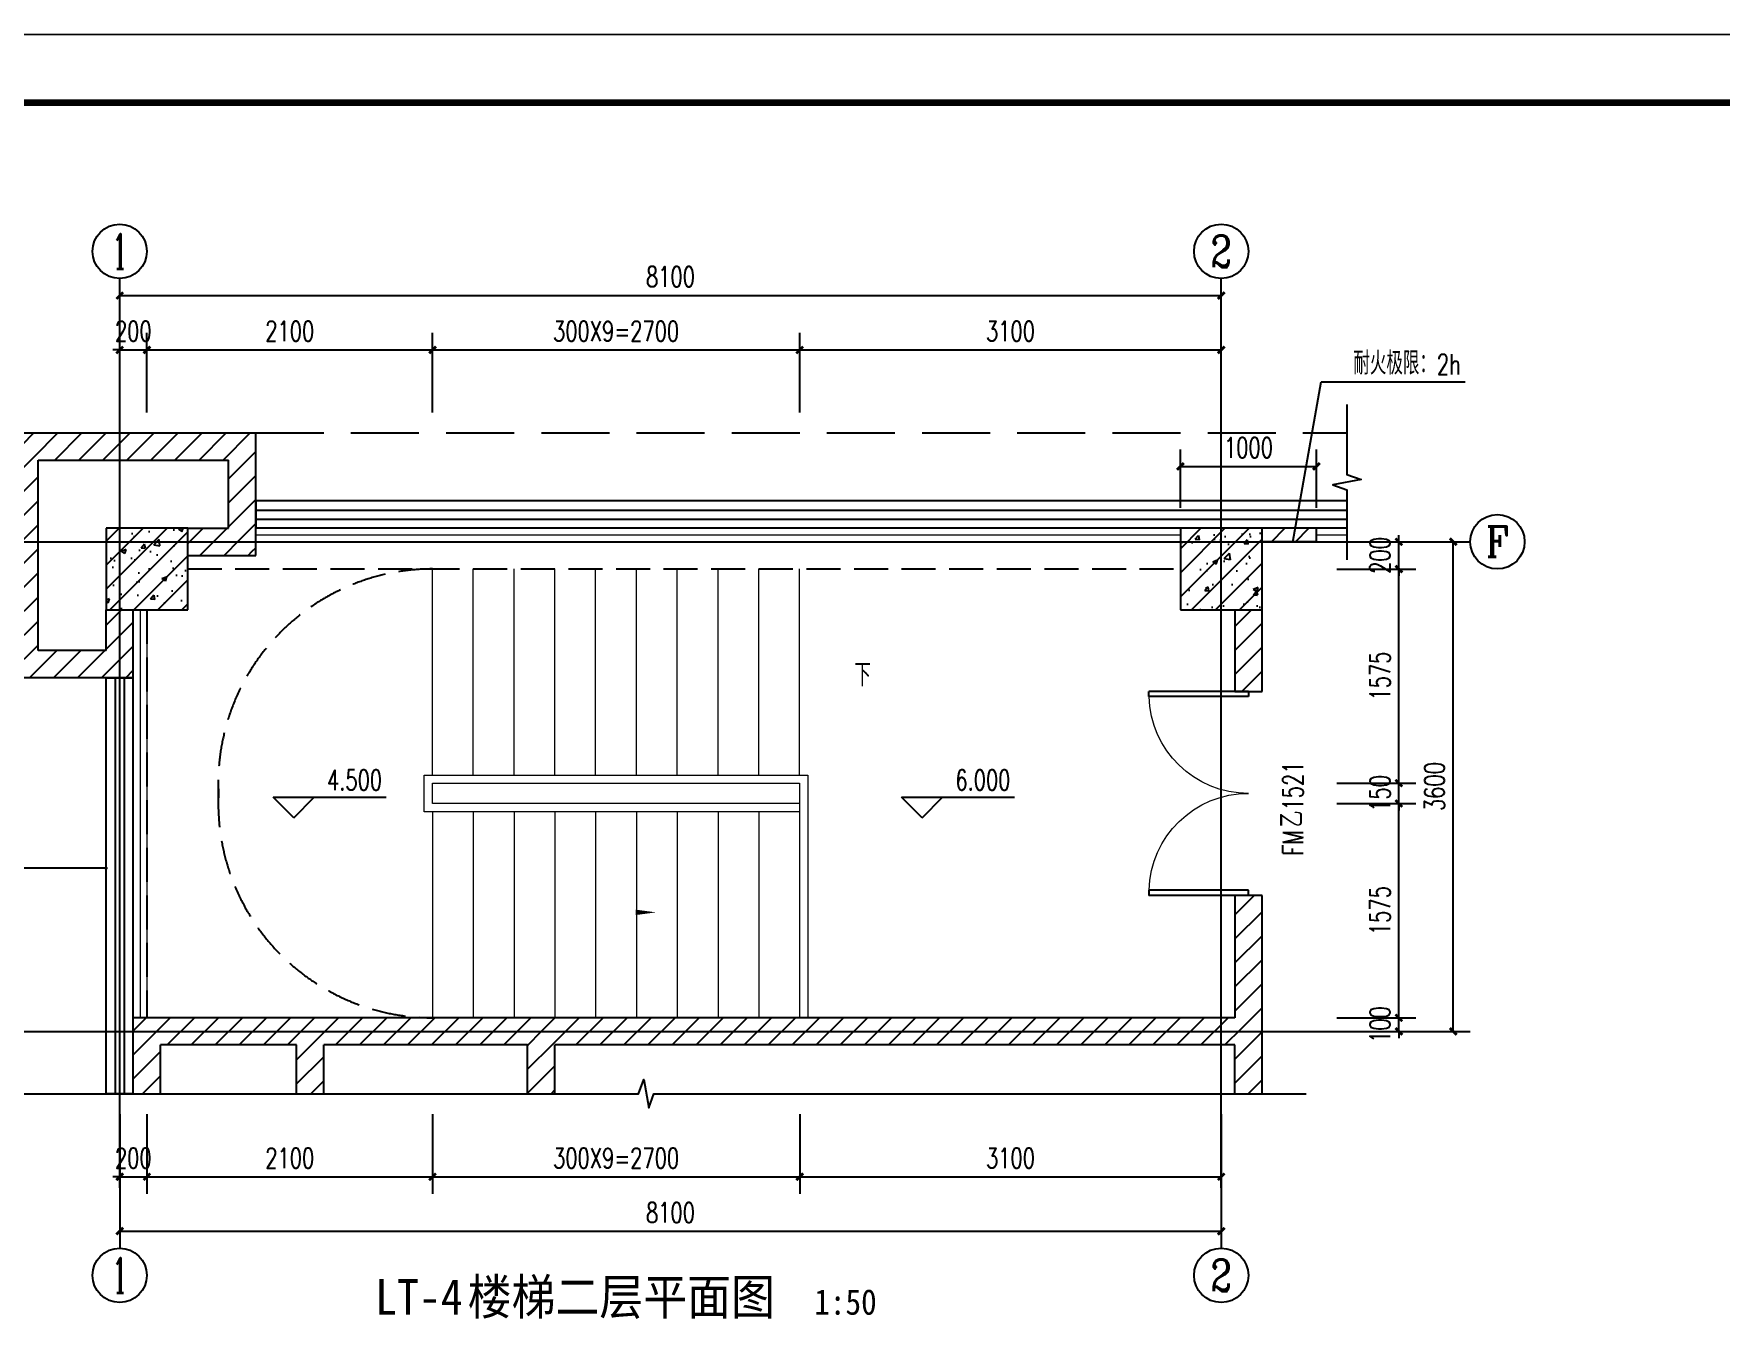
# Model space of a CAD drawing. Extents: x 1738711 to 2346805, y 1189731 to 2516152.
# Drawn here: x 2115261 to 2127662, y 1388440 to 1397922 of the extents above; entities that cross this region are included whole.
import ezdxf
from ezdxf.enums import TextEntityAlignment as Align

# ---------------------------------------------------------------- set-up
doc = ezdxf.new("R2010")
doc.units = 0
doc.header["$LTSCALE"] = 1000
doc.header["$MEASUREMENT"] = 0
doc.linetypes.add('DASH', pattern=[0.35, 0.25, -0.1])
doc.linetypes.add('复件 140224通州运河二期售楼部条件图_t3$0$X-ME SHAFT SH$0$X-B2$0$WATER_LINE', pattern=[0])
for name, color, linetype in [('AXIS', 3, 'Continuous'), ('AXIS_TEXT', 7, 'Continuous'), ('DIM_ELEV', 3, 'Continuous'), ('DIM_LEAD', 3, 'Continuous'), ('DIM_SYMB', 3, 'Continuous'), ('DOTE', 1, 'Continuous'), ('PUB_DIM', 3, 'Continuous'), ('PUB_HATCH', 8, 'Continuous'), ('PUB_TEXT', 7, 'Continuous'), ('TK', 4, 'Continuous'), ('WALL', 40, 'Continuous'), ('WINDOW', 144, 'Continuous'), ('WINDOW_TEXT', 7, 'Continuous'), ('看线', 8, 'Continuous')]:
    doc.layers.add(name, color=color, linetype=linetype)
doc.layers.add('STAIR', color=2, linetype='Continuous', lineweight=5)
doc.layers.add('栏杆', color=6, linetype='Continuous', lineweight=15)
doc.styles.add('_TCH_AXIS', font='COMPLEX', dxfattribs={"bigfont": 'GBCBIG'})
doc.styles.add('_TCH_DIM', font='SIMPLEX', dxfattribs={"bigfont": 'GBCBIG'})
doc.styles.add('_TCH_DIM_T3', font='SIMPLEX', dxfattribs={"width": 0.705882, "bigfont": 'GBCBIG'})
doc.styles.add('_TCH_WINDOW', font='SIMPLEX', dxfattribs={"height": 3.5, "bigfont": 'GBCBIG'})
doc.styles.add('COMPLEX', font='COMPLEX')
doc.styles.add('宋体', font='SIMSUN.TTF', dxfattribs={"width": 0.75})
doc.styles.add('黑体', font='simhei_0.ttf', dxfattribs={"width": 0.9})
doc.dimstyles.new('_TCH_ARCH&&50', dxfattribs={"dimtxt": 148.75, "dimasz": 50, "dimexe": 125, "dimexo": 150, "dimgap": 63.125, "dimtad": 1, "dimdec": 0, "dimzin": 0, "dimdsep": 46, "dimtxsty": '_TCH_DIM_T3', "dimblk": 'ARCHTICK', "dimcen": 0.09, "dimclrt": 7, "dimazin": 2, "dimtfac": 1, "dimtdec": 0, "dimtix": 1, "dimtmove": 2, "dimatfit": 3, "dimfxl": 50, "dimtolj": 1, "dimtzin": 0, "dimarcsym": 0})
pattern_1 = [(45, (0, 0), (-88.3883476, 88.3883476), []), (50, (0, 0), (358.63009, -31.376067), [37.5, -412.5]), (355, (0, 0), (-69.375667, 376.096067), [30, -330]), (100.4514, (29.9, -2.6), (289.25469, 344.71977), [31.870095, -350.571056]), (46.1842, (0, 100), (533.620524, -82.75951), [56.25, -618.75]), (96.6356, (44.47, 93.1), (467.33135, 487.05894), [47.80514, -525.8565]), (351.1842, (0, 100), (467.33097, 487.0593), [45, -495]), (21, (50, 75), (298.453526, -201.309445), [37.5, -412.5]), (326, (50, 75), (121.657666, 362.57502), [30, -330]), (71.4514, (74.87, 58.22), (420.111314, 161.26525), [31.870095, -350.571056]), (37.5, (0, 0), (6.0799277, 166.446927), [0, -326, 0, -335, 0, -331.25]), (7.5, (0, 0), (131.534769, 197.205856), [0, -191, 0, -318.5, 0, -126.25]), (327.5, (-111.5, 0), (266.911218, -11.277436), [0, -125, 0, -390, 0, -517.5]), (317.5, (-161.5, 0), (291.593085, 50.052491), [0, -162.5, 0, -259, 0, -367.5])]
pattern_2 = [(45, (0, 89.76), (-88.388383, 88.388383), [])]

# ---------------------------------------------------------------- blocks, each defined once
blk = doc.blocks.new('hjashrtahreahe')
at = {"layer": 'TK', "color": 7, "const_width": 25}
blk.add_lwpolyline([(0, 59400), (84100, 59400), (84100, 0), (0, 0)], close=True, dxfattribs=at)
at = {"layer": 'TK', "color": 3, "const_width": 100}
blk.add_lwpolyline([(2500, 1000), (2500, 58400), (83100, 58400), (83100, 1000)], close=True, dxfattribs=at)
at = {"layer": 'TK', "style": '宋体', "width": 0.75}
for tag, height, p in [('项目负责人', 350, (6003, 57089)), ('专业负责人', 350, (6003, 56224)), ('设计人', 350, (6003, 55419)), ('版号1', 250, (77304, 22193)), ('时间1', 250, (82405, 22193)), ('版号2', 250, (77304, 21593)), ('时间2', 250, (82405, 21593)), ('版号3', 250, (77304, 20993)), ('时间3', 250, (82405, 20993)), ('建筑会签', 0.0001, (78978, 2403)), ('电气会签', 0.0001, (82128, 2403)), ('结构会签', 0.0001, (78978, 1803)), ('暖通会签', 0.0001, (82128, 1803)), ('给排水会签', 0.0001, (78978, 1250)), ('智能化会签', 0.0001, (82128, 1250))]:
    blk.add_attdef(tag, text='', height=height, dxfattribs=at).set_placement(p, align=Align.CENTER)
for tag, p in [('合作设计单位', (80816, 48986)), ('版号说明1', (79854, 22318)), ('版号说明2', (79854, 21718)), ('版号说明3', (79854, 21118)), ('浙江绿储科技有限公司', (80545, 16036)), ('百兆瓦级集中式熔盐储能关键', (80545, 14953)), ('设备研发及制造基地项目', (80545, 14603)), ('1#研发楼', (80545, 13636)), ('图名', (80545, 12436)), ('工程编号', (78978, 11461)), ('子项编号', (82128, 11461)), ('建筑', (78978, 10711)), ('图号', (82128, 10711)), ('施工图', (78978, 9961)), ('2023.03', (82128, 9961)), ('审定', (79353, 8461)), ('审核', (79353, 7711)), ('工程负责', (79353, 6961)), ('专业负责', (79353, 6211)), ('设计', (79353, 5461)), ('制图', (79353, 4711)), ('校对', (79353, 3961))]:
    blk.add_attdef(tag, text='', height=250, dxfattribs=at).set_placement(p, align=Align.MIDDLE_CENTER)
blk = doc.blocks.new('$TCHSYS$WIN2D')
for p, q in [((-0.5, 0.5), (0.5, 0.5)), ((-0.5, 0.5), (-0.5, -0.5)), ((0.5, 0.5), (0.5, -0.5)), ((0.5, 0.1667), (-0.5, 0.1667)), ((0.5, -0.1667), (-0.5, -0.1667)), ((-0.5, -0.5), (0.5, -0.5))]:
    blk.add_line(p, q)
blk = doc.blocks.new('_ArchTick')
at = {"color": 0, "linetype": 'ByBlock', "const_width": 0.4}
blk.add_lwpolyline([(-0.5, -0.5), (0.5, 0.5)], dxfattribs=at)
blk = doc.blocks.new('*D263')
at = {"layer": 'Defpoints', "color": 0, "transparency": 16777216}
for p in [(2124693, 1394741), (2123693, 1394286), (2124693, 1394286)]:
    blk.add_point(p, dxfattribs=at)
at = {"layer": 'PUB_DIM', "color": 0, "lineweight": -2, "transparency": 16777216}
for p, q in [((2123693, 1394436), (2123693, 1394866)), ((2124693, 1394436), (2124693, 1394866)), ((2123693, 1394741), (2124693, 1394741))]:
    blk.add_line(p, q, dxfattribs=at)
at = {"layer": 'PUB_DIM', "color": 0, "lineweight": -2, "transparency": 16777216, "xscale": 50, "yscale": 50, "zscale": 50, "rotation": 180}
blk.add_blockref('_ArchTick', (2123693, 1394741), dxfattribs=at)
at = {"layer": 'PUB_DIM', "color": 0, "lineweight": -2, "transparency": 16777216, "xscale": 50, "yscale": 50, "zscale": 50}
blk.add_blockref('_ArchTick', (2124693, 1394741), dxfattribs=at)
at = {"layer": 'PUB_DIM', "color": 7, "transparency": 16777216, "insert": (2124193, 1394879), "char_height": 148.8, "attachment_point": 5, "style": '_TCH_DIM_T3'}
blk.add_mtext('\\A1;1000', dxfattribs=at)
blk = doc.blocks.new('*D2131')
at = {"layer": 'Defpoints', "color": 0, "transparency": 16777216}
for p in [(2125261, 1394186), (2125699, 1394186), (2125261, 1390586)]:
    blk.add_point(p, dxfattribs=at)
at = {"layer": 'PUB_DIM', "color": 0, "lineweight": -2, "transparency": 16777216}
for p, q in [((2125411, 1394186), (2125824, 1394186)), ((2125699, 1390586), (2125699, 1394186)), ((2125411, 1390586), (2125824, 1390586))]:
    blk.add_line(p, q, dxfattribs=at)
at = {"layer": 'PUB_DIM', "color": 0, "lineweight": -2, "transparency": 16777216, "xscale": 50, "yscale": 50, "zscale": 50}
for p, rotation in [((2125699, 1394186), 90), ((2125699, 1390586), 270)]:
    blk.add_blockref('_ArchTick', p, dxfattribs=dict(at, rotation=rotation))
at = {"layer": 'PUB_DIM', "color": 7, "transparency": 16777216, "insert": (2125561, 1392386), "char_height": 148.8, "attachment_point": 5, "rotation": 90, "style": '_TCH_DIM_T3'}
blk.add_mtext('\\A1;3600', dxfattribs=at)
blk = doc.blocks.new('*D2132')
at = {"layer": 'Defpoints', "color": 0, "transparency": 16777216}
for p in [(2124693, 1394186), (2125299, 1394186), (2124693, 1393986)]:
    blk.add_point(p, dxfattribs=at)
at = {"layer": 'PUB_DIM', "color": 0, "lineweight": -2, "transparency": 16777216}
for p, q in [((2125299, 1394186), (2125299, 1394236)), ((2124843, 1394186), (2125424, 1394186)), ((2125299, 1393986), (2125299, 1394186)), ((2124843, 1393986), (2125424, 1393986)), ((2125299, 1393986), (2125299, 1393936))]:
    blk.add_line(p, q, dxfattribs=at)
at = {"layer": 'PUB_DIM', "color": 0, "lineweight": -2, "transparency": 16777216, "xscale": 50, "yscale": 50, "zscale": 50}
for p, rotation in [((2125299, 1394186), 270), ((2125299, 1393986), 90)]:
    blk.add_blockref('_ArchTick', p, dxfattribs=dict(at, rotation=rotation))
at = {"layer": 'PUB_DIM', "color": 7, "transparency": 16777216, "insert": (2125161, 1394086), "char_height": 148.8, "attachment_point": 5, "rotation": 90, "style": '_TCH_DIM_T3'}
blk.add_mtext('\\A1;200', dxfattribs=at)
blk = doc.blocks.new('*D2133')
at = {"layer": 'Defpoints', "color": 0, "transparency": 16777216}
for p in [(2124693, 1393986), (2125299, 1393986), (2124693, 1392411)]:
    blk.add_point(p, dxfattribs=at)
at = {"layer": 'PUB_DIM', "color": 0, "lineweight": -2, "transparency": 16777216}
for p, q in [((2124843, 1393986), (2125424, 1393986)), ((2125299, 1392411), (2125299, 1393986)), ((2124843, 1392411), (2125424, 1392411))]:
    blk.add_line(p, q, dxfattribs=at)
at = {"layer": 'PUB_DIM', "color": 0, "lineweight": -2, "transparency": 16777216, "xscale": 50, "yscale": 50, "zscale": 50}
for p, rotation in [((2125299, 1393986), 90), ((2125299, 1392411), 270)]:
    blk.add_blockref('_ArchTick', p, dxfattribs=dict(at, rotation=rotation))
at = {"layer": 'PUB_DIM', "color": 7, "transparency": 16777216, "insert": (2125161, 1393199), "char_height": 148.8, "attachment_point": 5, "rotation": 90, "style": '_TCH_DIM_T3'}
blk.add_mtext('\\A1;1575', dxfattribs=at)
blk = doc.blocks.new('*D2134')
at = {"layer": 'Defpoints', "color": 0, "transparency": 16777216}
for p in [(2124693, 1392411), (2125299, 1392411), (2124693, 1392261)]:
    blk.add_point(p, dxfattribs=at)
at = {"layer": 'PUB_DIM', "color": 0, "lineweight": -2, "transparency": 16777216}
for p, q in [((2124843, 1392411), (2125424, 1392411)), ((2125299, 1392411), (2125299, 1392461)), ((2125299, 1392261), (2125299, 1392411)), ((2124843, 1392261), (2125424, 1392261)), ((2125299, 1392261), (2125299, 1392211))]:
    blk.add_line(p, q, dxfattribs=at)
at = {"layer": 'PUB_DIM', "color": 0, "lineweight": -2, "transparency": 16777216, "xscale": 50, "yscale": 50, "zscale": 50}
for p, rotation in [((2125299, 1392411), 270), ((2125299, 1392261), 90)]:
    blk.add_blockref('_ArchTick', p, dxfattribs=dict(at, rotation=rotation))
at = {"layer": 'PUB_DIM', "color": 7, "transparency": 16777216, "insert": (2125161, 1392336), "char_height": 148.8, "attachment_point": 5, "rotation": 90, "style": '_TCH_DIM_T3'}
blk.add_mtext('\\A1;150', dxfattribs=at)
blk = doc.blocks.new('*D2135')
at = {"layer": 'Defpoints', "color": 0, "transparency": 16777216}
for p in [(2124693, 1392261), (2125299, 1392261), (2124693, 1390686)]:
    blk.add_point(p, dxfattribs=at)
at = {"layer": 'PUB_DIM', "color": 0, "lineweight": -2, "transparency": 16777216}
for p, q in [((2124843, 1392261), (2125424, 1392261)), ((2125299, 1390686), (2125299, 1392261)), ((2124843, 1390686), (2125424, 1390686))]:
    blk.add_line(p, q, dxfattribs=at)
at = {"layer": 'PUB_DIM', "color": 0, "lineweight": -2, "transparency": 16777216, "xscale": 50, "yscale": 50, "zscale": 50}
for p, rotation in [((2125299, 1392261), 90), ((2125299, 1390686), 270)]:
    blk.add_blockref('_ArchTick', p, dxfattribs=dict(at, rotation=rotation))
at = {"layer": 'PUB_DIM', "color": 7, "transparency": 16777216, "insert": (2125161, 1391474), "char_height": 148.8, "attachment_point": 5, "rotation": 90, "style": '_TCH_DIM_T3'}
blk.add_mtext('\\A1;1575', dxfattribs=at)
blk = doc.blocks.new('*D2136')
at = {"layer": 'Defpoints', "color": 0, "transparency": 16777216}
for p in [(2124693, 1390686), (2125299, 1390686), (2124693, 1390586)]:
    blk.add_point(p, dxfattribs=at)
at = {"layer": 'PUB_DIM', "color": 0, "lineweight": -2, "transparency": 16777216}
for p, q in [((2125299, 1390686), (2125299, 1390736)), ((2124843, 1390686), (2125424, 1390686)), ((2125299, 1390586), (2125299, 1390686)), ((2124843, 1390586), (2125424, 1390586)), ((2125299, 1390586), (2125299, 1390536))]:
    blk.add_line(p, q, dxfattribs=at)
at = {"layer": 'PUB_DIM', "color": 0, "lineweight": -2, "transparency": 16777216, "xscale": 50, "yscale": 50, "zscale": 50}
for p, rotation in [((2125299, 1390686), 270), ((2125299, 1390586), 90)]:
    blk.add_blockref('_ArchTick', p, dxfattribs=dict(at, rotation=rotation))
at = {"layer": 'PUB_DIM', "color": 7, "transparency": 16777216, "insert": (2125161, 1390636), "char_height": 148.8, "attachment_point": 5, "rotation": 90, "style": '_TCH_DIM_T3'}
blk.add_mtext('\\A1;100', dxfattribs=at)
blk = doc.blocks.new('*D2155')
at = {"layer": 'Defpoints', "color": 0, "transparency": 16777216}
for p in [(2115893, 1389728), (2123993, 1389728), (2123993, 1389117)]:
    blk.add_point(p, dxfattribs=at)
at = {"layer": 'PUB_DIM', "color": 0, "lineweight": -2, "transparency": 16777216}
for p, q in [((2115893, 1389578), (2115893, 1388992)), ((2123993, 1389578), (2123993, 1388992)), ((2115893, 1389117), (2123993, 1389117))]:
    blk.add_line(p, q, dxfattribs=at)
at = {"layer": 'PUB_DIM', "color": 0, "lineweight": -2, "transparency": 16777216, "xscale": 50, "yscale": 50, "zscale": 50, "rotation": 180}
blk.add_blockref('_ArchTick', (2115893, 1389117), dxfattribs=at)
at = {"layer": 'PUB_DIM', "color": 0, "lineweight": -2, "transparency": 16777216, "xscale": 50, "yscale": 50, "zscale": 50}
blk.add_blockref('_ArchTick', (2123993, 1389117), dxfattribs=at)
at = {"layer": 'PUB_DIM', "color": 7, "transparency": 16777216, "insert": (2119943, 1389254), "char_height": 148.8, "attachment_point": 5, "style": '_TCH_DIM_T3'}
blk.add_mtext('\\A1;8100', dxfattribs=at)
blk = doc.blocks.new('*D2156')
at = {"layer": 'Defpoints', "color": 0, "transparency": 16777216}
for p in [(2115893, 1390128), (2116093, 1390128), (2116093, 1389517)]:
    blk.add_point(p, dxfattribs=at)
at = {"layer": 'PUB_DIM', "color": 0, "lineweight": -2, "transparency": 16777216}
for p, q in [((2115893, 1389978), (2115893, 1389392)), ((2116093, 1389978), (2116093, 1389392)), ((2115893, 1389517), (2115843, 1389517)), ((2115893, 1389517), (2116093, 1389517)), ((2116093, 1389517), (2116143, 1389517))]:
    blk.add_line(p, q, dxfattribs=at)
at = {"layer": 'PUB_DIM', "color": 0, "lineweight": -2, "transparency": 16777216, "xscale": 50, "yscale": 50, "zscale": 50}
blk.add_blockref('_ArchTick', (2115893, 1389517), dxfattribs=at)
at = {"layer": 'PUB_DIM', "color": 0, "lineweight": -2, "transparency": 16777216, "xscale": 50, "yscale": 50, "zscale": 50, "rotation": 180}
blk.add_blockref('_ArchTick', (2116093, 1389517), dxfattribs=at)
at = {"layer": 'PUB_DIM', "color": 7, "transparency": 16777216, "insert": (2115993, 1389654), "char_height": 148.8, "attachment_point": 5, "style": '_TCH_DIM_T3'}
blk.add_mtext('\\A1;200', dxfattribs=at)
blk = doc.blocks.new('*D2157')
at = {"layer": 'Defpoints', "color": 0, "transparency": 16777216}
for p in [(2116093, 1390128), (2118193, 1390128), (2118193, 1389517)]:
    blk.add_point(p, dxfattribs=at)
at = {"layer": 'PUB_DIM', "color": 0, "lineweight": -2, "transparency": 16777216}
for p, q in [((2116093, 1389978), (2116093, 1389392)), ((2118193, 1389978), (2118193, 1389392)), ((2116093, 1389517), (2118193, 1389517))]:
    blk.add_line(p, q, dxfattribs=at)
at = {"layer": 'PUB_DIM', "color": 0, "lineweight": -2, "transparency": 16777216, "xscale": 50, "yscale": 50, "zscale": 50, "rotation": 180}
blk.add_blockref('_ArchTick', (2116093, 1389517), dxfattribs=at)
at = {"layer": 'PUB_DIM', "color": 0, "lineweight": -2, "transparency": 16777216, "xscale": 50, "yscale": 50, "zscale": 50}
blk.add_blockref('_ArchTick', (2118193, 1389517), dxfattribs=at)
at = {"layer": 'PUB_DIM', "color": 7, "transparency": 16777216, "insert": (2117143, 1389654), "char_height": 148.8, "attachment_point": 5, "style": '_TCH_DIM_T3'}
blk.add_mtext('\\A1;2100', dxfattribs=at)
blk = doc.blocks.new('*D2158')
at = {"layer": 'Defpoints', "color": 0, "transparency": 16777216}
for p in [(2118193, 1390128), (2120893, 1390128), (2120893, 1389517)]:
    blk.add_point(p, dxfattribs=at)
at = {"layer": 'PUB_DIM', "color": 0, "lineweight": -2, "transparency": 16777216}
for p, q in [((2118193, 1389978), (2118193, 1389392)), ((2120893, 1389978), (2120893, 1389392)), ((2118193, 1389517), (2120893, 1389517))]:
    blk.add_line(p, q, dxfattribs=at)
at = {"layer": 'PUB_DIM', "color": 0, "lineweight": -2, "transparency": 16777216, "xscale": 50, "yscale": 50, "zscale": 50, "rotation": 180}
blk.add_blockref('_ArchTick', (2118193, 1389517), dxfattribs=at)
at = {"layer": 'PUB_DIM', "color": 0, "lineweight": -2, "transparency": 16777216, "xscale": 50, "yscale": 50, "zscale": 50}
blk.add_blockref('_ArchTick', (2120893, 1389517), dxfattribs=at)
at = {"layer": 'PUB_DIM', "color": 7, "transparency": 16777216, "insert": (2119543, 1389654), "char_height": 148.75, "attachment_point": 5, "style": '_TCH_DIM_T3'}
blk.add_mtext('\\A1;300X9=2700', dxfattribs=at)
blk = doc.blocks.new('*D2159')
at = {"layer": 'Defpoints', "color": 0, "transparency": 16777216}
for p in [(2120893, 1390128), (2123993, 1390128), (2123993, 1389517)]:
    blk.add_point(p, dxfattribs=at)
at = {"layer": 'PUB_DIM', "color": 0, "lineweight": -2, "transparency": 16777216}
for p, q in [((2120893, 1389978), (2120893, 1389392)), ((2123993, 1389978), (2123993, 1389392)), ((2120893, 1389517), (2123993, 1389517))]:
    blk.add_line(p, q, dxfattribs=at)
at = {"layer": 'PUB_DIM', "color": 0, "lineweight": -2, "transparency": 16777216, "xscale": 50, "yscale": 50, "zscale": 50, "rotation": 180}
blk.add_blockref('_ArchTick', (2120893, 1389517), dxfattribs=at)
at = {"layer": 'PUB_DIM', "color": 0, "lineweight": -2, "transparency": 16777216, "xscale": 50, "yscale": 50, "zscale": 50}
blk.add_blockref('_ArchTick', (2123993, 1389517), dxfattribs=at)
at = {"layer": 'PUB_DIM', "color": 7, "transparency": 16777216, "insert": (2122443, 1389654), "char_height": 148.8, "attachment_point": 5, "style": '_TCH_DIM_T3'}
blk.add_mtext('\\A1;3100', dxfattribs=at)
blk = doc.blocks.new('*D2160')
at = {"layer": 'Defpoints', "color": 0, "transparency": 16777216}
for p in [(2123993, 1395997), (2115893, 1395386), (2123993, 1395386)]:
    blk.add_point(p, dxfattribs=at)
at = {"layer": 'PUB_DIM', "color": 0, "lineweight": -2, "transparency": 16777216}
for p, q in [((2115893, 1395536), (2115893, 1396122)), ((2123993, 1395536), (2123993, 1396122)), ((2115893, 1395997), (2123993, 1395997))]:
    blk.add_line(p, q, dxfattribs=at)
at = {"layer": 'PUB_DIM', "color": 0, "lineweight": -2, "transparency": 16777216, "xscale": 50, "yscale": 50, "zscale": 50, "rotation": 180}
blk.add_blockref('_ArchTick', (2115893, 1395997), dxfattribs=at)
at = {"layer": 'PUB_DIM', "color": 0, "lineweight": -2, "transparency": 16777216, "xscale": 50, "yscale": 50, "zscale": 50}
blk.add_blockref('_ArchTick', (2123993, 1395997), dxfattribs=at)
at = {"layer": 'PUB_DIM', "color": 7, "transparency": 16777216, "insert": (2119943, 1396135), "char_height": 148.8, "attachment_point": 5, "style": '_TCH_DIM_T3'}
blk.add_mtext('\\A1;8100', dxfattribs=at)
blk = doc.blocks.new('*D2161')
at = {"layer": 'Defpoints', "color": 0, "transparency": 16777216}
for p in [(2116093, 1395597), (2115893, 1394986), (2116093, 1394986)]:
    blk.add_point(p, dxfattribs=at)
at = {"layer": 'PUB_DIM', "color": 0, "lineweight": -2, "transparency": 16777216}
for p, q in [((2115893, 1395136), (2115893, 1395722)), ((2116093, 1395136), (2116093, 1395722)), ((2115893, 1395597), (2115843, 1395597)), ((2115893, 1395597), (2116093, 1395597)), ((2116093, 1395597), (2116143, 1395597))]:
    blk.add_line(p, q, dxfattribs=at)
at = {"layer": 'PUB_DIM', "color": 0, "lineweight": -2, "transparency": 16777216, "xscale": 50, "yscale": 50, "zscale": 50}
blk.add_blockref('_ArchTick', (2115893, 1395597), dxfattribs=at)
at = {"layer": 'PUB_DIM', "color": 0, "lineweight": -2, "transparency": 16777216, "xscale": 50, "yscale": 50, "zscale": 50, "rotation": 180}
blk.add_blockref('_ArchTick', (2116093, 1395597), dxfattribs=at)
at = {"layer": 'PUB_DIM', "color": 7, "transparency": 16777216, "insert": (2115993, 1395735), "char_height": 148.8, "attachment_point": 5, "style": '_TCH_DIM_T3'}
blk.add_mtext('\\A1;200', dxfattribs=at)
blk = doc.blocks.new('*D2162')
at = {"layer": 'Defpoints', "color": 0, "transparency": 16777216}
for p in [(2118193, 1395597), (2116093, 1394986), (2118193, 1394986)]:
    blk.add_point(p, dxfattribs=at)
at = {"layer": 'PUB_DIM', "color": 0, "lineweight": -2, "transparency": 16777216}
for p, q in [((2116093, 1395136), (2116093, 1395722)), ((2118193, 1395136), (2118193, 1395722)), ((2116093, 1395597), (2118193, 1395597))]:
    blk.add_line(p, q, dxfattribs=at)
at = {"layer": 'PUB_DIM', "color": 0, "lineweight": -2, "transparency": 16777216, "xscale": 50, "yscale": 50, "zscale": 50, "rotation": 180}
blk.add_blockref('_ArchTick', (2116093, 1395597), dxfattribs=at)
at = {"layer": 'PUB_DIM', "color": 0, "lineweight": -2, "transparency": 16777216, "xscale": 50, "yscale": 50, "zscale": 50}
blk.add_blockref('_ArchTick', (2118193, 1395597), dxfattribs=at)
at = {"layer": 'PUB_DIM', "color": 7, "transparency": 16777216, "insert": (2117143, 1395735), "char_height": 148.8, "attachment_point": 5, "style": '_TCH_DIM_T3'}
blk.add_mtext('\\A1;2100', dxfattribs=at)
blk = doc.blocks.new('*D2163')
at = {"layer": 'Defpoints', "color": 0, "transparency": 16777216}
for p in [(2120893, 1395597), (2118193, 1394986), (2120893, 1394986)]:
    blk.add_point(p, dxfattribs=at)
at = {"layer": 'PUB_DIM', "color": 0, "lineweight": -2, "transparency": 16777216}
for p, q in [((2118193, 1395136), (2118193, 1395722)), ((2120893, 1395136), (2120893, 1395722)), ((2118193, 1395597), (2120893, 1395597))]:
    blk.add_line(p, q, dxfattribs=at)
at = {"layer": 'PUB_DIM', "color": 0, "lineweight": -2, "transparency": 16777216, "xscale": 50, "yscale": 50, "zscale": 50, "rotation": 180}
blk.add_blockref('_ArchTick', (2118193, 1395597), dxfattribs=at)
at = {"layer": 'PUB_DIM', "color": 0, "lineweight": -2, "transparency": 16777216, "xscale": 50, "yscale": 50, "zscale": 50}
blk.add_blockref('_ArchTick', (2120893, 1395597), dxfattribs=at)
at = {"layer": 'PUB_DIM', "color": 7, "transparency": 16777216, "insert": (2119543, 1395735), "char_height": 148.75, "attachment_point": 5, "style": '_TCH_DIM_T3'}
blk.add_mtext('\\A1;300X9=2700', dxfattribs=at)
blk = doc.blocks.new('*D2164')
at = {"layer": 'Defpoints', "color": 0, "transparency": 16777216}
for p in [(2123993, 1395597), (2120893, 1394986), (2123993, 1394986)]:
    blk.add_point(p, dxfattribs=at)
at = {"layer": 'PUB_DIM', "color": 0, "lineweight": -2, "transparency": 16777216}
for p, q in [((2120893, 1395136), (2120893, 1395722)), ((2123993, 1395136), (2123993, 1395722)), ((2120893, 1395597), (2123993, 1395597))]:
    blk.add_line(p, q, dxfattribs=at)
at = {"layer": 'PUB_DIM', "color": 0, "lineweight": -2, "transparency": 16777216, "xscale": 50, "yscale": 50, "zscale": 50, "rotation": 180}
blk.add_blockref('_ArchTick', (2120893, 1395597), dxfattribs=at)
at = {"layer": 'PUB_DIM', "color": 0, "lineweight": -2, "transparency": 16777216, "xscale": 50, "yscale": 50, "zscale": 50}
blk.add_blockref('_ArchTick', (2123993, 1395597), dxfattribs=at)
at = {"layer": 'PUB_DIM', "color": 7, "transparency": 16777216, "insert": (2122443, 1395735), "char_height": 148.8, "attachment_point": 5, "style": '_TCH_DIM_T3'}
blk.add_mtext('\\A1;3100', dxfattribs=at)
blk = doc.blocks.new('$DorLib2D$00000002')
for p, q in [((-0.5, 0), (-0.5, 0.4875)), ((-0.475, 0.4875), (-0.5, 0.4875)), ((-0.475, 0), (-0.475, 0.4875)), ((0.475, 0), (0.475, 0.4875)), ((0.475, 0.4875), (0.5, 0.4875)), ((0.5, 0), (0.5, 0.4875)), ((-0.5, 0), (-0.475, 0)), ((0.5, 0), (0.475, 0))]:
    blk.add_line(p, q)
at = {"lineweight": 13}
for centre, start, end in [((-0.4875, 0), 0, 88.53072), ((0.4875, 0), 91.46928, 180)]:
    blk.add_arc(centre, 0.4875, start, end, dxfattribs=at)
blk = doc.blocks.new('_AXISO')
blk.add_circle((0, 0), 0.5)
at = {"layer": 'AXIS_TEXT', "style": 'COMPLEX', "width": 1.041667}
blk.add_attdef('A', text='', height=0.56, dxfattribs=at).set_placement((-0.25, -0.28), (0.25, -0.28), align=Align.FIT)

msp = doc.modelspace()

# ---------------------------------------------------------------- hatches: boundary and pattern name
at = {"layer": 'PUB_HATCH', "linetype": '复件 140224通州运河二期售楼部条件图_t3$0$X-ME SHAFT SH$0$X-B2$0$WATER_LINE'}
h = msp.add_hatch(dxfattribs=at)
h.set_pattern_fill('普通砖', color=256, scale=50, style=0)
h.set_pattern_definition(pattern_2)
h.paths.add_polyline_path([(2115093.1, 1394986.3), (2115293.1, 1394786.3), (2116693.4, 1394786.3), (2116893.4, 1394986.3)])
h = msp.add_hatch(dxfattribs=at)
h.set_pattern_fill('普通砖', color=256, scale=50, style=0)
h.set_pattern_definition(pattern_2)
h.paths.add_polyline_path([(2115093.1, 1393186.3), (2115293.1, 1393386.3), (2115293.1, 1394786.3), (2115093.1, 1394986.3)])
h = msp.add_hatch(dxfattribs=at)
h.set_pattern_fill('普通砖', color=256, scale=50, style=0)
h.set_pattern_definition(pattern_2)
h.paths.add_polyline_path([(2116693.4, 1394286.3), (2116893.4, 1394086.3), (2116893.4, 1394986.3), (2116693.4, 1394786.3)])
h = msp.add_hatch(dxfattribs=at)
h.set_pattern_fill('钢筋混凝土', color=256, scale=50, style=0)
h.set_pattern_definition(pattern_1)
h.paths.add_polyline_path([(2115792.7, 1393686.3), (2116392.7, 1393686.3), (2116392.7, 1394286.3), (2115792.7, 1394286.3)])
h = msp.add_hatch(dxfattribs=at)
h.set_pattern_fill('普通砖', color=256, scale=50, style=0)
h.set_pattern_definition(pattern_2)
h.paths.add_polyline_path([(2116392.7, 1394086.3), (2116893.4, 1394086.3), (2116693.4, 1394286.3), (2116392.7, 1394286.3)])
h = msp.add_hatch(dxfattribs=at)
h.set_pattern_fill('钢筋混凝土', color=256, scale=50, style=0)
h.set_pattern_definition(pattern_1)
h.paths.add_polyline_path([(2123692.7, 1393686.3), (2124292.7, 1393686.3), (2124292.7, 1394286.3), (2123692.7, 1394286.3)])
at = {"layer": 'PUB_HATCH'}
h = msp.add_hatch(dxfattribs=at)
h.set_pattern_fill('普通砖', color=256, scale=50, style=0)
h.set_pattern_definition(pattern_2)
h.paths.add_polyline_path([(2124692.7, 1394286.3), (2124292.7, 1394286.3), (2124292.7, 1394186.3), (2124692.7, 1394186.3)])
at = {"layer": 'PUB_HATCH', "linetype": '复件 140224通州运河二期售楼部条件图_t3$0$X-ME SHAFT SH$0$X-B2$0$WATER_LINE'}
h = msp.add_hatch(dxfattribs=at)
h.set_pattern_fill('普通砖', color=256, scale=50, style=0)
h.set_pattern_definition(pattern_2)
h.paths.add_polyline_path([(2115992.7, 1393686.3), (2115792.7, 1393686.3), (2115792.7, 1393386.3), (2115859.4, 1393286.3), (2115992.7, 1393286.3)])
at = {"layer": 'PUB_HATCH'}
h = msp.add_hatch(dxfattribs=at)
h.set_pattern_fill('普通砖', color=256, scale=50, style=0)
h.set_pattern_definition(pattern_2)
h.paths.add_polyline_path([(2124292.7, 1393686.3), (2124092.7, 1393686.3), (2124092.7, 1393086.3), (2124292.7, 1393086.3)])
at = {"layer": 'PUB_HATCH', "linetype": '复件 140224通州运河二期售楼部条件图_t3$0$X-ME SHAFT SH$0$X-B2$0$WATER_LINE'}
h = msp.add_hatch(dxfattribs=at)
h.set_pattern_fill('普通砖', color=256, scale=50, style=0)
h.set_pattern_definition(pattern_2)
h.paths.add_polyline_path([(2115859.4, 1393286.3), (2115792.7, 1393386.3), (2115293.1, 1393386.3), (2115093.1, 1393186.3), (2115792.7, 1393186.3)])
h = msp.add_hatch(dxfattribs=at)
h.set_pattern_fill('普通砖', color=256, scale=50, style=0)
h.set_pattern_definition(pattern_2)
h.paths.add_polyline_path([(2115792.7, 1393186.3), (2115992.7, 1393186.3), (2115992.7, 1393286.3), (2115859.4, 1393286.3)])
at = {"layer": 'PUB_HATCH'}
h = msp.add_hatch(dxfattribs=at)
h.set_pattern_fill('普通砖', color=256, scale=50, style=0)
h.set_pattern_definition(pattern_2)
h.paths.add_polyline_path([(2124292.7, 1390586.3), (2124292.7, 1391586.3), (2124092.7, 1391586.3), (2124092.7, 1390686.3), (2124159.4, 1390586.3)])
h = msp.add_hatch(dxfattribs=at)
h.set_pattern_fill('普通砖', color=256, scale=50, style=0)
h.set_pattern_definition(pattern_2)
h.paths.add_polyline_path([(2116192.7, 1390127.7), (2116192.7, 1390486.3), (2115992.7, 1390686.3), (2115992.7, 1390127.7)])
h = msp.add_hatch(dxfattribs=at)
h.set_pattern_fill('普通砖', color=256, scale=50, style=0)
h.set_pattern_definition(pattern_2)
h.paths.add_polyline_path([(2117292.7, 1390552.9), (2117292.7, 1390686.3), (2115992.7, 1390686.3), (2116192.7, 1390486.3), (2117192.7, 1390486.3)])
h = msp.add_hatch(dxfattribs=at)
h.set_pattern_fill('普通砖', color=256, scale=50, style=0)
h.set_pattern_definition(pattern_2)
h.paths.add_polyline_path([(2118992.7, 1390552.9), (2118992.7, 1390686.3), (2117292.7, 1390686.3), (2117292.7, 1390552.9), (2117392.7, 1390486.3), (2118892.7, 1390486.3)])
h = msp.add_hatch(dxfattribs=at)
h.set_pattern_fill('普通砖', color=256, scale=50, style=0)
h.set_pattern_definition(pattern_2)
h.paths.add_polyline_path([(2124159.4, 1390586.3), (2124092.7, 1390686.3), (2118992.7, 1390686.3), (2118992.7, 1390552.9), (2119092.7, 1390486.3), (2124092.7, 1390486.3)])
h = msp.add_hatch(dxfattribs=at)
h.set_pattern_fill('普通砖', color=256, scale=50, style=0)
h.set_pattern_definition(pattern_2)
h.paths.add_polyline_path([(2117392.7, 1390127.7), (2117392.7, 1390486.3), (2117292.7, 1390552.9), (2117192.7, 1390486.3), (2117192.7, 1390127.7)])
h = msp.add_hatch(dxfattribs=at)
h.set_pattern_fill('普通砖', color=256, scale=50, style=0)
h.set_pattern_definition(pattern_2)
h.paths.add_polyline_path([(2119092.7, 1390127.7), (2119092.7, 1390486.3), (2118992.7, 1390552.9), (2118892.7, 1390486.3), (2118892.7, 1390127.7)])
h = msp.add_hatch(dxfattribs=at)
h.set_pattern_fill('普通砖', color=256, scale=50, style=0)
h.set_pattern_definition(pattern_2)
h.paths.add_polyline_path([(2124292.7, 1390127.7), (2124292.7, 1390586.3), (2124159.4, 1390586.3), (2124092.7, 1390486.3), (2124092.7, 1390127.7)])

# ---------------------------------------------------------------- linework, layer by layer
at = {"layer": 'AXIS'}
for p, q in [((2115892.7, 1395622), (2115892.7, 1396122)), ((2123992.7, 1395622), (2123992.7, 1396122)), ((2125323.9, 1394186.3), (2125823.9, 1394186.3)), ((2115892.7, 1389492), (2115892.7, 1388992)), ((2123992.7, 1389492), (2123992.7, 1388992))]:
    msp.add_line(p, q, dxfattribs=at)
at = {"layer": 'DIM_ELEV'}
for p, q in [((2117172.3, 1392157.2), (2117022.3, 1392307.2)), ((2117022.3, 1392307.2), (2117852.2, 1392307.2)), ((2117172.3, 1392157.2), (2117322.3, 1392307.2)), ((2121792.9, 1392157.2), (2121642.9, 1392307.2)), ((2121642.9, 1392307.2), (2122472.8, 1392307.2)), ((2121792.9, 1392157.2), (2121942.9, 1392307.2))]:
    msp.add_line(p, q, dxfattribs=at)
at = {"layer": 'DIM_LEAD'}
for p, q in [((2124519.8, 1394183.8), (2124726.8, 1395363.5)), ((2124519.8, 1394183.8), (2124726.8, 1395363.5)), ((2124726.8, 1395363.5), (2125786, 1395363.5)), ((2115792.7, 1391786.4), (2114160, 1391786.4))]:
    msp.add_line(p, q, dxfattribs=at)
at = {"layer": 'DIM_LEAD', "const_width": 12}
msp.add_lwpolyline([(2115798.7, 1391786.4, 1), (2115786.7, 1391786.4, 1)], format="xyb", close=True, dxfattribs=at)
at = {"layer": 'DIM_SYMB'}
for points in [[(2124917.6, 1395195.9), (2124917.6, 1394681.4), (2125022.6, 1394643.1), (2124812.6, 1394606.1), (2124917.6, 1394568.9), (2124917.6, 1394054.3)], [(2114911.5, 1390127.7), (2119707.7, 1390127.7), (2119745.9, 1390232.7), (2119782.9, 1390022.7), (2119820.2, 1390127.7), (2124616.3, 1390127.7)]]:
    msp.add_lwpolyline(points, dxfattribs=at)
msp.add_lwpolyline([(2121242.7, 1393211.3, 0, 0, 0), (2117325.9, 1393211.3, 0, 0, 0), (2117325.9, 1391461.3, 0, 0, 0), (2119836, 1391461.3, 0, 40, 0), (2119686, 1391461.3, 0, 0, 0)], format="xyseb", dxfattribs=at)
at = {"layer": 'DOTE'}
for p, q in [((2115892.7, 1389435.1), (2115892.7, 1395525)), ((2123992.7, 1389435.1), (2123992.7, 1395525)), ((2114597, 1394186.3), (2125209.3, 1394186.3)), ((2114673, 1390586.3), (2125192.7, 1390586.3))]:
    msp.add_line(p, q, dxfattribs=at)
at = {"layer": 'STAIR'}
for p, q in [((2118192.7, 1392471.3), (2118192.7, 1393986.3)), ((2118492.7, 1392471.3), (2118492.7, 1393986.3)), ((2118792.7, 1392471.3), (2118792.7, 1393986.3)), ((2119092.7, 1392471.3), (2119092.7, 1393986.3)), ((2119392.7, 1392471.3), (2119392.7, 1393986.3)), ((2119692.7, 1392471.3), (2119692.7, 1393986.3)), ((2119992.7, 1392471.3), (2119992.7, 1393986.3)), ((2120292.7, 1392471.3), (2120292.7, 1393986.3)), ((2120592.7, 1392471.3), (2120592.7, 1393986.3)), ((2120892.7, 1392471.3), (2120892.7, 1393986.3)), ((2118132.7, 1392201.3), (2118132.7, 1392471.3)), ((2118132.7, 1392471.3), (2120952.7, 1392471.3)), ((2120952.7, 1392471.3), (2120952.7, 1390686.3)), ((2118192.7, 1392411.3), (2120892.7, 1392411.3)), ((2118192.7, 1392261.3), (2118192.7, 1392411.3)), ((2120892.7, 1392411.3), (2120892.7, 1390686.3)), ((2120892.7, 1392261.3), (2118192.7, 1392261.3)), ((2120892.7, 1392201.3), (2118132.7, 1392201.3)), ((2118192.7, 1392201.3), (2118192.7, 1390686.3)), ((2118492.7, 1392201.3), (2118492.7, 1390686.3)), ((2118792.7, 1392201.3), (2118792.7, 1390686.3)), ((2119092.7, 1392201.3), (2119092.7, 1390686.3)), ((2119392.7, 1392201.3), (2119392.7, 1390686.3)), ((2119692.7, 1392201.3), (2119692.7, 1390686.3)), ((2119992.7, 1392201.3), (2119992.7, 1390686.3)), ((2120292.7, 1392201.3), (2120292.7, 1390686.3)), ((2120592.7, 1392201.3), (2120592.7, 1390686.3))]:
    msp.add_line(p, q, dxfattribs=at)
at = {"layer": 'WALL', "linetype": '复件 140224通州运河二期售楼部条件图_t3$0$X-ME SHAFT SH$0$X-B2$0$WATER_LINE'}
for p, q in [((2115093.1, 1394986.3), (2116893.4, 1394986.3)), ((2116893.4, 1394086.3), (2116893.4, 1394986.3)), ((2115293.1, 1394786.3), (2116693.4, 1394786.3)), ((2115293.1, 1393386.3), (2115293.1, 1394786.3)), ((2116693.4, 1394286.3), (2116693.4, 1394786.3)), ((2116392.7, 1394286.3), (2115792.7, 1394286.3)), ((2115792.7, 1394286.3), (2115792.7, 1393686.3)), ((2116392.7, 1393686.3), (2116392.7, 1394286.3)), ((2116392.7, 1394286.3), (2116693.4, 1394286.3)), ((2124292.7, 1394286.3), (2123692.7, 1394286.3)), ((2123692.7, 1394286.3), (2123692.7, 1393686.3)), ((2124292.7, 1393686.3), (2124292.7, 1394286.3)), ((2116392.7, 1394086.3), (2116893.4, 1394086.3)), ((2115792.7, 1393686.3), (2116392.7, 1393686.3)), ((2115792.7, 1393386.3), (2115792.7, 1393686.3)), ((2115992.7, 1393286.3), (2115992.7, 1393686.3)), ((2123692.7, 1393686.3), (2124292.7, 1393686.3)), ((2115792.7, 1393386.3), (2115293.1, 1393386.3)), ((2115992.7, 1393186.3), (2115992.7, 1393286.3)), ((2115792.7, 1393186.3), (2115093.1, 1393186.3)), ((2115792.7, 1393186.3), (2115992.7, 1393186.3)), ((2115992.7, 1390127.7), (2115792.7, 1390127.7))]:
    msp.add_line(p, q, dxfattribs=at)
at = {"layer": 'WALL'}
for p, q in [((2124692.7, 1394286.3), (2124292.7, 1394286.3)), ((2124692.7, 1394186.3), (2124692.7, 1394286.3)), ((2124692.7, 1394186.3), (2124292.7, 1394186.3)), ((2124092.7, 1393686.3), (2124092.7, 1393086.3)), ((2124292.7, 1393086.3), (2124292.7, 1393686.3)), ((2124092.7, 1393086.3), (2124292.7, 1393086.3)), ((2124292.7, 1391586.3), (2124092.7, 1391586.3)), ((2124092.7, 1391586.3), (2124092.7, 1390686.3)), ((2124292.7, 1390586.3), (2124292.7, 1391586.3)), ((2115992.7, 1390127.7), (2115992.7, 1390686.3)), ((2117292.7, 1390686.3), (2115992.7, 1390686.3)), ((2118992.7, 1390686.3), (2117292.7, 1390686.3)), ((2124092.7, 1390686.3), (2118992.7, 1390686.3)), ((2116192.7, 1390127.7), (2116192.7, 1390486.3)), ((2117192.7, 1390486.3), (2116192.7, 1390486.3)), ((2117192.7, 1390127.7), (2117192.7, 1390486.3)), ((2117392.7, 1390127.7), (2117392.7, 1390486.3)), ((2118892.7, 1390486.3), (2117392.7, 1390486.3)), ((2118892.7, 1390127.7), (2118892.7, 1390486.3)), ((2124092.7, 1390486.3), (2119092.7, 1390486.3)), ((2119092.7, 1390127.7), (2119092.7, 1390486.3)), ((2124092.7, 1390127.7), (2124092.7, 1390486.3)), ((2124292.7, 1390127.7), (2124292.7, 1390586.3)), ((2115992.7, 1390127.7), (2116192.7, 1390127.7)), ((2117192.7, 1390127.7), (2117392.7, 1390127.7)), ((2118892.7, 1390127.7), (2119092.7, 1390127.7)), ((2124092.7, 1390127.7), (2124292.7, 1390127.7))]:
    msp.add_line(p, q, dxfattribs=at)
at = {"layer": '栏杆'}
for points in [[(2116893.4, 1394236.3), (2123692.7, 1394236.3)], [(2124692.7, 1394236.3), (2124917.6, 1394236.3)], [(2116893.4, 1394186.3), (2123692.7, 1394186.3)], [(2124692.7, 1394186.3), (2124917.6, 1394186.3)], [(2116042.7, 1393686.3), (2116042.7, 1390686.3)], [(2116092.7, 1393686.3), (2116092.7, 1390686.3)]]:
    msp.add_lwpolyline(points, dxfattribs=at)
at = {"layer": '看线', "linetype": 'DASH', "ltscale": 2}
msp.add_line((2116893.4, 1394986.3), (2124917.6, 1394986.3), dxfattribs=at)
at = {"layer": '看线', "linetype": 'DASH'}
for p, q in [((2116392.7, 1393986.3), (2123692.7, 1393986.3)), ((2116092.7, 1393686.3), (2116092.7, 1390686.3)), ((2116617.7, 1392411.3), (2116617.7, 1392261.3))]:
    msp.add_line(p, q, dxfattribs=at)
for centre, start, end in [((2118192.7, 1392411.3), 90, 182.7294), ((2118192.7, 1392261.3), 177.2706, 270)]:
    msp.add_arc(centre, 1575, start, end, dxfattribs=at)

# ---------------------------------------------------------------- block references
at = {"xscale": 0.5, "yscale": 0.5, "zscale": 0.5}
msp.add_blockref('hjashrtahreahe', (2108083.1, 1368216), dxfattribs=at)
at = {"layer": 'AXIS'}
ref = msp.add_blockref('_AXISO', (2115892.7, 1396322), dxfattribs=dict(at, xscale=400, yscale=400, zscale=400))
ref.add_attrib('A', '1', dxfattribs={"layer": 'AXIS_TEXT', "ltscale": 0.5, "height": 257.4, "style": '_TCH_AXIS'}).set_placement((2115837.6, 1396193.3), (2115947.9, 1396193.3), align=Align.FIT)
ref = msp.add_blockref('_AXISO', (2123992.7, 1396322), dxfattribs=dict(at, xscale=400, yscale=400, zscale=400))
ref.add_attrib('A', '2', dxfattribs={"layer": 'AXIS_TEXT', "ltscale": 0.5, "height": 233, "style": '_TCH_AXIS'}).set_placement((2123915.1, 1396205.5), (2124070.4, 1396205.5), align=Align.FIT)
ref = msp.add_blockref('_AXISO', (2126023.9, 1394186.3), dxfattribs=dict(at, xscale=400, yscale=400, zscale=400))
ref.add_attrib('A', 'F', dxfattribs={"layer": 'AXIS_TEXT', "ltscale": 0.5, "height": 222.7, "style": '_TCH_AXIS'}).set_placement((2125939, 1394074.9), (2126108.7, 1394074.9), align=Align.FIT)
ref = msp.add_blockref('_AXISO', (2115892.7, 1388792), dxfattribs=dict(at, xscale=400, yscale=400, zscale=400))
ref.add_attrib('A', '1', dxfattribs={"layer": 'AXIS_TEXT', "ltscale": 0.5, "height": 257.4, "style": '_TCH_AXIS'}).set_placement((2115837.6, 1388663.3), (2115947.9, 1388663.3), align=Align.FIT)
ref = msp.add_blockref('_AXISO', (2123992.7, 1388792), dxfattribs=dict(at, xscale=400, yscale=400, zscale=400))
ref.add_attrib('A', '2', dxfattribs={"layer": 'AXIS_TEXT', "ltscale": 0.5, "height": 233, "style": '_TCH_AXIS'}).set_placement((2123915.1, 1388675.5), (2124070.4, 1388675.5), align=Align.FIT)
at = {"layer": 'WINDOW', "linetype": '复件 140224通州运河二期售楼部条件图_t3$0$X-ME SHAFT SH$0$X-B2$0$WATER_LINE', "xscale": -8024.238263167907, "yscale": 200, "zscale": -8024.238263167907}
msp.add_blockref('$TCHSYS$WIN2D', (2120905.5, 1394386.3), dxfattribs=at)
at = {"layer": 'WINDOW', "linetype": '复件 140224通州运河二期售楼部条件图_t3$0$X-ME SHAFT SH$0$X-B2$0$WATER_LINE', "xscale": 3058.537036269205, "yscale": -200, "zscale": 3058.537036269205, "rotation": 90}
msp.add_blockref('$TCHSYS$WIN2D', (2115892.7, 1391657), dxfattribs=at)
at = {"layer": 'WINDOW', "xscale": -1500, "yscale": 1500, "zscale": -1500, "rotation": 90.00000000063734}
msp.add_blockref('$DorLib2D$00000002', (2124192.7, 1392336.3), dxfattribs=at)

# ---------------------------------------------------------------- texts
at = {"layer": 'PUB_TEXT', "color": 7, "style": '_TCH_DIM'}
for s, height, p in [('耐火极限：', 168.79, (2124964.1, 1395416)), ('下', 168.8, (2121295.2, 1393123.8))]:
    msp.add_text(s, height=height, dxfattribs=at).set_placement(p)
at = {"layer": 'PUB_TEXT', "color": 7}
for s, height, style, width, p in [('2h', 148.75, '_TCH_DIM', 0.705882, (2125578.5, 1395416)), ('4.500', 148.75, '_TCH_DIM', 0.705882, (2117417.2, 1392359.7)), ('6.000', 148.75, '_TCH_DIM', 0.705882, (2122037.8, 1392359.7)), ('LT-4', 262.87, '黑体', 0.9, (2117771.3, 1388502.5)), ('楼梯二层平面图', 262.87, '黑体', 0.9, (2118451.8, 1388502.5)), ('1:50', 187.76, '黑体', 0.9, (2120999.8, 1388502.5))]:
    msp.add_text(s, height=height, dxfattribs=dict(at, style=style, width=width)).set_placement(p)
at = {"layer": 'WINDOW_TEXT', "style": '_TCH_WINDOW', "width": 0.705882}
for s, p in [('1521', (2124595.2, 1392210.7)), ('FM', (2124595.2, 1391877.8))]:
    msp.add_text(s, height=148.75, rotation=90, dxfattribs=at).set_placement(p)
at = {"layer": 'WINDOW_TEXT', "style": '_TCH_WINDOW'}
msp.add_text('乙', height=168.8, rotation=90, dxfattribs=at).set_placement((2124595.2, 1392087.8))

# ---------------------------------------------------------------- dimensions: what is measured, and where the dimension line sits
at = {"layer": 'PUB_DIM'}
for p1, p2, distance, picture, middle in [((2115892.7, 1395386.3), (2123992.7, 1395386.3), 610.8, '*D2160', (2119942.7, 1396134.5)), ((2115892.7, 1394986.3), (2116092.7, 1394986.3), 610.8, '*D2161', (2115992.7, 1395734.5)), ((2116092.7, 1394986.3), (2118192.7, 1394986.3), 610.8, '*D2162', (2117142.7, 1395734.5)), ((2120892.7, 1394986.3), (2123992.7, 1394986.3), 610.8, '*D2164', (2122442.7, 1395734.5)), ((2123692.7, 1394286.3), (2124692.7, 1394286.3), 455, '*D263', (2124192.7, 1394878.7)), ((2124692.7, 1393986.3), (2124692.7, 1394186.3), -606.2, '*D2132', (2125161.4, 1394086.3)), ((2125260.7, 1390586.3), (2125260.7, 1394186.3), -438.2, '*D2131', (2125561.4, 1392386.3)), ((2124692.7, 1392411.3), (2124692.7, 1393986.3), -606.2, '*D2133', (2125161.4, 1393198.8)), ((2124692.7, 1392261.3), (2124692.7, 1392411.3), -606.2, '*D2134', (2125161.4, 1392336.3)), ((2124692.7, 1390686.3), (2124692.7, 1392261.3), -606.2, '*D2135', (2125161.4, 1391473.8)), ((2124692.7, 1390586.3), (2124692.7, 1390686.3), -606.2, '*D2136', (2125161.4, 1390636.3)), ((2115892.7, 1390127.7), (2116092.7, 1390127.7), -610.8, '*D2156', (2115992.7, 1389654.5)), ((2116092.7, 1390127.7), (2118192.7, 1390127.7), -610.8, '*D2157', (2117142.7, 1389654.5)), ((2120892.7, 1390127.7), (2123992.7, 1390127.7), -610.8, '*D2159', (2122442.7, 1389654.5)), ((2115892.7, 1389727.7), (2123992.7, 1389727.7), -610.8, '*D2155', (2119942.7, 1389254.5))]:
    dim = msp.add_aligned_dim(p1=p1, p2=p2, distance=distance, dimstyle='_TCH_ARCH&&50', dxfattribs=at)
    dim.commit()
    dim.dimension.update_dxf_attribs({"geometry": picture, "text_midpoint": middle})
for p1, p2, distance, picture, middle in [((2118192.7, 1394986.3), (2120892.7, 1394986.3), 610.8, '*D2163', (2119542.7, 1395734.5)), ((2118192.7, 1390127.7), (2120892.7, 1390127.7), -610.8, '*D2158', (2119542.7, 1389654.5))]:
    dim = msp.add_aligned_dim(p1=p1, p2=p2, distance=distance, text='300X9=2700', dimstyle='_TCH_ARCH&&50', dxfattribs=at)
    dim.commit()
    dim.dimension.update_dxf_attribs({"geometry": picture, "text_midpoint": middle})

doc.saveas('drawing.dxf')
